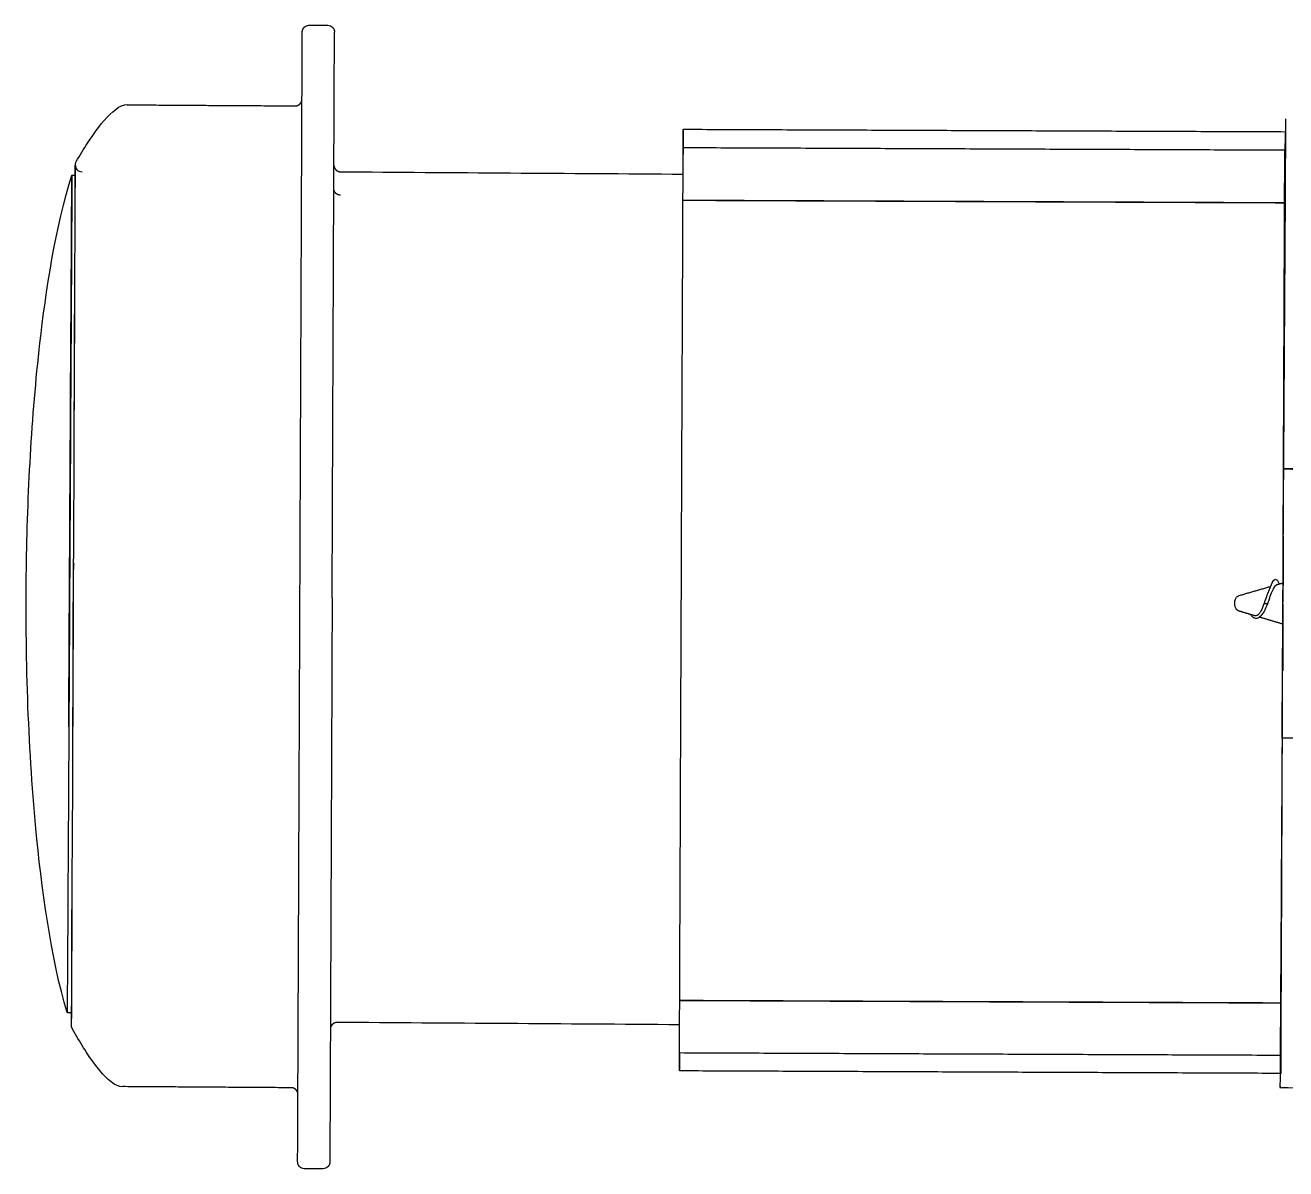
# Model space of a CAD drawing. Header units: millimetres. Extents: x 181 to 381, y 0 to 208.
# Drawn here: x 288.01 to 308.13, y 60.61 to 78.87 of the extents above; entities that cross this region are included whole.
import ezdxf

# ---------------------------------------------------------------- set-up
doc = ezdxf.new("R2010")
doc.units = ezdxf.units.MM
doc.layers.add('Make2D$可见线$曲线', color=7, linetype='Continuous', true_color=0x000000)

msp = doc.modelspace()

# ---------------------------------------------------------------- linework, layer by layer
at = {"layer": 'Make2D$可见线$曲线', "color": 18, "lineweight": -3, "true_color": 0x000000}
for points, weights, knots in [([(292.393, 69.727), (292.408, 73.463), (292.419, 76.109), (292.43, 78.755), (292.43, 78.76)], [1, 0.853553390593, 0.853553390593, 0.853553390593, 1], [0, 0, 0, 7.460472, 7.460472, 14.897928, 14.897928, 14.897928]), ([(292.907, 69.725), (292.922, 73.461), (292.933, 76.107), (292.944, 78.753), (292.944, 78.758)], [1, 0.853553390593, 0.853553390593, 0.853553390593, 1], [0, 0, 0, 7.460472, 7.460472, 14.897928, 14.897928, 14.897928]), ([(308.09, 70.71), (308.09, 70.71), (308.09, 70.71), (308.09, 70.708), (308.085, 69.655)], [0.999361282675, 0.99968029236, 1, 0.711096293792, 0.992129657475], [-1.572511, -1.572511, -1.572511, -1.570796, -1.570796, -0.021396, -0.021396, -0.021396]), ([(292.356, 60.722), (292.356, 60.722), (292.367, 63.354), (292.378, 65.991), (292.393, 69.727)], [0.999357972016, 0.853553390593, 0.853553390593, 0.853553390593, 1], [0, 0, 0, 7.421064, 7.421064, 14.881465, 14.881465, 14.881465]), ([(292.907, 69.725), (292.892, 65.989), (292.881, 63.352), (292.87, 60.72), (292.87, 60.72)], [1, 0.853553390593, 0.853553390593, 0.853553390593, 0.999357972016], [0, 0, 0, 7.460401, 7.460401, 14.881465, 14.881465, 14.881465]), ([(307.81, 69.637), (307.811, 69.637), (307.816, 69.637), (307.82, 69.637), (307.822, 69.637)], [1, 0.831469612299, 1, 0.831469612299, 1], [0, 0, 0, 0.02672715, 0.02672715, 0.05345429, 0.05345429, 0.05345429]), ([(308.072, 67.489), (308.072, 67.489), (308.076, 68.116), (308.08, 68.744), (308.085, 69.633)], [0.999690990621, 0.924033309555, 1, 0.923878489986, 1], [0.003195, 0.003195, 0.003195, 1.57081, 1.57081, 3.14162, 3.14162, 3.14162]), ([(308.085, 69.633), (308.081, 68.561), (308.081, 68.563), (308.081, 68.563), (308.081, 68.64)], [0.999193132813, 0.707510772009, 1, 0.926161435959, 0.889552368468], [-6.281019, -6.281019, -6.281019, -4.712389, -4.712389, -4.31639, -4.31639, -4.31639])]:
    msp.add_rational_spline(points, weights, degree=2, knots=knots, dxfattribs=at)
for points, degree, knots in [([(292.43, 78.761), (292.43, 78.763), (292.43, 78.765), (292.43, 78.767), (292.43, 78.769), (292.431, 78.771), (292.431, 78.773), (292.431, 78.776), (292.432, 78.778), (292.432, 78.78), (292.432, 78.782), (292.433, 78.784), (292.433, 78.787), (292.434, 78.789), (292.435, 78.791), (292.435, 78.793), (292.436, 78.796), (292.437, 78.798), (292.438, 78.8), (292.439, 78.802), (292.44, 78.804), (292.441, 78.807), (292.442, 78.809), (292.443, 78.811), (292.444, 78.813), (292.445, 78.815), (292.446, 78.817), (292.448, 78.819), (292.449, 78.821), (292.451, 78.823), (292.452, 78.825), (292.453, 78.827), (292.455, 78.829), (292.457, 78.831), (292.458, 78.833), (292.46, 78.834), (292.462, 78.836), (292.482, 78.856), (292.509, 78.868), (292.537, 78.867)], 3, [0, 0, 0, 0, 1, 1, 1, 2, 2, 2, 3, 3, 3, 4, 4, 4, 5, 5, 5, 6, 6, 6, 7, 7, 7, 8, 8, 8, 9, 9, 9, 10, 10, 10, 11, 11, 11, 12, 12, 12, 12.086096, 12.086096, 12.086096, 12.086096]), ([(292.838, 78.866), (292.866, 78.866), (292.893, 78.855), (292.913, 78.834), (292.915, 78.833), (292.916, 78.831), (292.918, 78.829), (292.92, 78.827), (292.921, 78.825), (292.923, 78.823), (292.924, 78.821), (292.925, 78.819), (292.927, 78.817), (292.928, 78.815), (292.929, 78.813), (292.931, 78.811), (292.932, 78.809), (292.933, 78.807), (292.934, 78.805), (292.935, 78.802), (292.936, 78.8), (292.937, 78.798), (292.937, 78.796), (292.938, 78.793), (292.939, 78.791), (292.94, 78.789), (292.94, 78.787), (292.941, 78.785), (292.941, 78.782), (292.942, 78.78), (292.942, 78.778), (292.943, 78.776), (292.943, 78.774), (292.943, 78.771), (292.943, 78.769), (292.944, 78.767), (292.944, 78.765), (292.944, 78.763), (292.944, 78.761), (292.944, 78.758)], 3, [0, 0, 0, 0, 0.086099, 0.086099, 0.086099, 1.086099, 1.086099, 1.086099, 2.086099, 2.086099, 2.086099, 3.086099, 3.086099, 3.086099, 4.086099, 4.086099, 4.086099, 5.086099, 5.086099, 5.086099, 6.086099, 6.086099, 6.086099, 7.086099, 7.086099, 7.086099, 8.086099, 8.086099, 8.086099, 9.086099, 9.086099, 9.086099, 10.086099, 10.086099, 10.086099, 11.086099, 11.086099, 11.086099, 12.086099, 12.086099, 12.086099, 12.086099]), ([(288.822, 76.69), (288.881, 76.792), (288.942, 76.892), (289.089, 77.118), (289.405, 77.603), (289.635, 77.602)], 3, [0.730784, 0.730784, 0.730784, 0.730784, 1.199434, 1.199434, 1.859005, 1.859005, 1.859005, 1.859005]), ([(292.318, 77.58), (292.325, 77.58), (292.331, 77.581), (292.338, 77.582), (292.344, 77.583), (292.351, 77.585), (292.358, 77.587), (292.364, 77.59), (292.371, 77.593), (292.377, 77.597), (292.383, 77.601), (292.388, 77.606), (292.394, 77.611), (292.399, 77.616), (292.404, 77.622), (292.408, 77.628), (292.412, 77.634), (292.415, 77.641), (292.418, 77.647), (292.42, 77.654), (292.422, 77.661), (292.424, 77.667), (292.425, 77.674), (292.425, 77.674), (292.425, 77.675)], 2, [0, 0, 0, 1, 1, 2, 2, 3, 3, 4, 4, 5, 5, 6, 6, 7, 7, 8, 8, 9, 9, 10, 10, 11, 11, 11.053904, 11.053904, 11.053904]), ([(308.099, 71.787), (308.11, 73.577), (308.121, 75.366), (308.132, 77.156), (308.132, 77.227), (308.132, 77.299), (308.133, 77.371)], 3, [8.999969, 8.999969, 8.999969, 8.999969, 13.999949, 13.999949, 13.999949, 14.199949, 14.199949, 14.199949, 14.199949]), ([(308.115, 76.8), (308.127, 77.028), (308.127, 77.15), (308.129, 77.166), (308.129, 77.167), (308.129, 77.168), (308.129, 77.168)], 3, [54.037371, 54.037371, 54.037371, 54.037371, 55.076341, 55.076341, 55.076341, 55.154944, 55.154944, 55.154944, 55.154944]), ([(288.776, 69.756), (288.788, 71.03), (288.789, 72.305), (288.793, 73.389), (288.796, 74.47), (288.804, 75.363), (288.806, 75.928), (288.807, 76.224), (288.806, 76.429), (288.806, 76.54), (288.806, 76.568), (288.807, 76.59), (288.807, 76.617), (288.807, 76.625), (288.807, 76.634), (288.807, 76.636), (288.808, 76.642), (288.807, 76.645), (288.812, 76.666), (288.815, 76.678), (288.822, 76.69)], 3, [0, 0, 0, 0, 3.872638, 3.872638, 3.872638, 7.73534, 7.73534, 7.73534, 9.742698, 9.742698, 9.742698, 10.277437, 10.277437, 10.64143, 10.64143, 10.796006, 10.796006, 10.857852, 10.857852, 10.893966, 10.893966, 10.893966, 10.893966]), ([(288.752, 76.474), (288.753, 76.471), (288.743, 74.727), (288.72, 70.517), (288.71, 68.793), (288.686, 64.472), (288.677, 63.105), (288.677, 63.105)], 3, [12.233324, 12.233324, 12.233324, 12.233324, 19.678115, 19.678115, 24.072632, 24.072632, 32.013418, 32.013418, 32.013418, 32.013418]), ([(288.702, 67.666), (288.71, 69.188), (288.719, 70.831), (288.742, 74.837), (288.752, 76.472), (288.752, 76.474)], 3, [40.435415, 40.435415, 40.435415, 40.435415, 44.968733, 44.968733, 52.659216, 52.659216, 52.659216, 52.659216]), ([(288.806, 76.047), (288.808, 76.316), (288.809, 76.498), (288.808, 76.58), (288.808, 76.601), (288.808, 76.616), (288.808, 76.625), (288.808, 76.628), (288.808, 76.628)], 3, [2.05524, 2.05524, 2.05524, 2.05524, 4.061563, 4.061563, 4.061563, 4.658794, 4.658794, 4.758901, 4.758901, 4.758901, 4.758901]), ([(288.808, 76.628), (288.808, 76.628), (288.808, 76.626), (288.809, 76.616), (288.81, 76.611), (288.817, 76.588), (288.824, 76.575), (288.853, 76.542), (288.882, 76.528), (288.914, 76.528)], 3, [4.7589007, 4.7589007, 4.7589007, 4.7589007, 4.8350243, 4.8350243, 4.8855173, 4.8855173, 4.9335022, 4.9335022, 5.0421387, 5.0421387, 5.0421387, 5.0421387]), ([(292.936, 76.623), (292.937, 76.616), (292.938, 76.61), (292.94, 76.603), (292.943, 76.596), (292.946, 76.59), (292.949, 76.583), (292.953, 76.577), (292.957, 76.571), (292.961, 76.566), (292.966, 76.56), (292.972, 76.555), (292.977, 76.55), (292.983, 76.546), (292.989, 76.542), (292.996, 76.539), (293.002, 76.536), (293.009, 76.534), (293.015, 76.532), (293.022, 76.53), (293.028, 76.529), (293.035, 76.529), (293.041, 76.528)], 2, [1, 1, 1, 2, 2, 3, 3, 4, 4, 5, 5, 6, 6, 7, 7, 8, 8, 9, 9, 10, 10, 11, 11, 12, 12, 12]), ([(288.177, 66.045), (288.05, 67.395), (288.007, 68.848), (288.026, 70.193), (288.043, 71.371), (288.109, 72.626), (288.333, 74.593), (288.493, 75.673), (288.751, 76.468)], 3, [0, 0, 0, 0, 4.154485, 4.154485, 4.154485, 7.921934, 7.921934, 10.497251, 10.497251, 10.497251, 10.497251]), ([(307.858, 69.836), (307.846, 69.81), (307.834, 69.778), (307.809, 69.71), (307.797, 69.673), (307.784, 69.637)], 3, [-0.5708999, -0.5708999, -0.5708999, -0.5708999, -0.28545, -0.28545, 0, 0, 0, 0]), ([(307.842, 69.637), (307.871, 69.715), (307.898, 69.795), (307.937, 69.879), (307.95, 69.902), (307.972, 69.928), (307.981, 69.935), (307.99, 69.938)], 3, [-2.478561, -2.478561, -2.478561, -2.478561, -1.858921, -1.858921, -1.5491, -1.5491, -1.316922, -1.316922, -1.316922, -1.316922]), ([(307.901, 69.939), (307.919, 69.982), (307.936, 70.012), (307.956, 70.021), (307.97, 70.027), (307.985, 70.021), (307.998, 70.004), (308.006, 69.993), (308.014, 69.978), (308.022, 69.96)], 3, [0.0004516, 0.0004516, 0.0004516, 0.0004516, 0.2183673, 0.2183673, 0.2183673, 0.3788971, 0.3788971, 0.3788971, 0.4831579, 0.4831579, 0.4831579, 0.4831579]), ([(307.319, 69.661), (307.319, 69.661), (307.319, 69.671), (307.32, 69.677), (307.32, 69.681), (307.322, 69.692), (307.324, 69.699), (307.327, 69.707), (307.333, 69.72), (307.34, 69.733), (307.351, 69.743), (307.36, 69.752), (307.372, 69.759), (307.385, 69.763)], 3, [0, 0, 0, 0, 0.0064789, 0.0064789, 0.0196882, 0.0196882, 0.0461485, 0.0461485, 0.0461485, 0.089951, 0.089951, 0.089951, 0.130074, 0.130074, 0.130074, 0.130074]), ([(307.783, 69.633), (307.779, 69.623), (307.775, 69.612), (307.771, 69.602), (307.768, 69.593), (307.764, 69.583), (307.76, 69.573), (307.755, 69.562), (307.751, 69.551), (307.746, 69.54), (307.741, 69.53), (307.736, 69.52), (307.731, 69.511), (307.725, 69.502), (307.72, 69.493), (307.715, 69.486), (307.71, 69.478), (307.704, 69.472), (307.698, 69.466), (307.693, 69.46), (307.687, 69.455), (307.681, 69.451), (307.676, 69.447), (307.67, 69.444), (307.664, 69.443), (307.657, 69.441), (307.651, 69.44), (307.645, 69.44), (307.639, 69.44), (307.632, 69.441), (307.626, 69.443)], 3, [0, 0, 0, 0, 0.0813107, 0.0813107, 0.0813107, 0.1613866, 0.1613866, 0.1613866, 0.2596878, 0.2596878, 0.2596878, 0.3579899, 0.3579899, 0.3579899, 0.456297, 0.456297, 0.456297, 0.5546022, 0.5546022, 0.5546022, 0.6529023, 0.6529023, 0.6529023, 0.7512041, 0.7512041, 0.7512041, 0.8495156, 0.8495156, 0.8495156, 0.94309, 0.94309, 0.94309, 0.94309]), ([(307.736, 69.441), (307.753, 69.455), (307.769, 69.477), (307.804, 69.542), (307.824, 69.588), (307.842, 69.637)], 3, [-0.6901806, -0.6901806, -0.6901806, -0.6901806, -0.390706, -0.390706, 0, 0, 0, 0]), ([(307.384, 69.515), (307.371, 69.519), (307.359, 69.527), (307.35, 69.536), (307.34, 69.546), (307.332, 69.559), (307.327, 69.572), (307.324, 69.579), (307.322, 69.587), (307.32, 69.6), (307.319, 69.611), (307.319, 69.617)], 3, [0.1688669, 0.1688669, 0.1688669, 0.1688669, 0.2092601, 0.2092601, 0.2092601, 0.2530866, 0.2530866, 0.2530866, 0.2789768, 0.2789768, 0.2988504, 0.2988504, 0.2988504, 0.2988504]), ([(307.702, 69.414), (307.697, 69.41), (307.691, 69.406), (307.686, 69.403), (307.678, 69.4), (307.67, 69.397), (307.662, 69.397), (307.654, 69.396), (307.646, 69.397), (307.639, 69.4), (307.631, 69.402), (307.624, 69.406), (307.616, 69.412), (307.61, 69.417), (307.603, 69.423), (307.596, 69.43), (307.589, 69.436), (307.583, 69.444), (307.576, 69.452), (307.574, 69.455), (307.572, 69.457), (307.57, 69.46)], 3, [0, 0, 0, 0, 0.0371112, 0.0371112, 0.0371112, 0.0882735, 0.0882735, 0.0882735, 0.1374591, 0.1374591, 0.1374591, 0.1835022, 0.1835022, 0.1835022, 0.2263275, 0.2263275, 0.2263275, 0.2660694, 0.2660694, 0.2660694, 0.2778784, 0.2778784, 0.2778784, 0.2778784]), ([(288.747, 62.902), (288.747, 62.902), (288.747, 62.903), (288.747, 62.91), (288.748, 62.926), (288.748, 62.948), (288.749, 63.029), (288.751, 63.213), (288.751, 63.487), (288.752, 63.761), (288.752, 64.127), (288.753, 64.57), (288.756, 65.212), (288.764, 66.015), (288.767, 66.905), (288.77, 67.65), (288.77, 68.455), (288.774, 69.272)], 3, [0.240263, 0.240263, 0.240263, 0.240263, 0.360361, 0.360361, 0.952483, 0.952483, 0.952483, 2.981695, 2.981695, 2.981695, 5.012739, 5.012739, 5.012739, 7.970481, 7.970481, 7.970481, 10.438751, 10.438751, 10.438751, 10.438751]), ([(308.072, 67.488), (308.061, 65.7), (308.05, 63.912), (308.039, 62.124), (308.039, 62.052), (308.038, 61.981), (308.038, 61.909)], 3, [17.403717, 17.403717, 17.403717, 17.403717, 22.400002, 22.400002, 22.400002, 22.600002, 22.600002, 22.600002, 22.600002]), ([(288.761, 62.844), (288.754, 62.857), (288.749, 62.875), (288.747, 62.892), (288.747, 62.893), (288.747, 62.895), (288.747, 62.904), (288.747, 62.908), (288.747, 62.914), (288.747, 62.938), (288.747, 62.962), (288.748, 63.07), (288.748, 63.193), (288.75, 63.36), (288.752, 63.763), (288.757, 64.422), (288.758, 65.272)], 3, [0, 0, 0, 0, 0.050735, 0.050735, 0.099097, 0.099097, 0.114444, 0.114444, 0.42179, 0.42179, 1.032657, 1.032657, 2.559901, 2.559901, 2.559901, 5.940392, 5.940392, 5.940392, 5.940392]), ([(289.563, 61.919), (289.332, 61.921), (289.024, 62.41), (288.879, 62.639), (288.819, 62.741), (288.76, 62.844)], 3, [0, 0, 0, 0, 0.660809, 0.660809, 1.132367, 1.132367, 1.132367, 1.132367]), ([(292.986, 62.949), (292.98, 62.948), (292.974, 62.948), (292.967, 62.947), (292.96, 62.945), (292.954, 62.943), (292.947, 62.941), (292.941, 62.938), (292.934, 62.935), (292.928, 62.931), (292.922, 62.927), (292.916, 62.922), (292.911, 62.917), (292.906, 62.912), (292.901, 62.906), (292.897, 62.9), (292.893, 62.894), (292.89, 62.888), (292.887, 62.881), (292.884, 62.874), (292.882, 62.868), (292.881, 62.861), (292.88, 62.855)], 2, [0, 0, 0, 1, 1, 2, 2, 3, 3, 4, 4, 5, 5, 6, 6, 7, 7, 8, 8, 9, 9, 10, 10, 11, 11, 11]), ([(292.36, 61.811), (292.359, 61.818), (292.358, 61.825), (292.356, 61.831), (292.354, 61.838), (292.351, 61.845), (292.347, 61.851), (292.344, 61.857), (292.34, 61.863), (292.335, 61.869), (292.33, 61.875), (292.324, 61.879), (292.319, 61.884), (292.313, 61.888), (292.307, 61.892), (292.3, 61.895), (292.294, 61.899), (292.287, 61.901), (292.281, 61.903), (292.274, 61.904), (292.268, 61.906), (292.261, 61.906), (292.255, 61.906)], 2, [1, 1, 1, 2, 2, 3, 3, 4, 4, 5, 5, 6, 6, 7, 7, 8, 8, 9, 9, 10, 10, 11, 11, 12, 12, 12]), ([(308.038, 61.924), (308.043, 61.922), (308.048, 61.921), (308.054, 61.921), (308.048, 61.919), (308.043, 61.918), (308.038, 61.918)], 3, [21.065678, 21.065678, 21.065678, 21.065678, 22.952806, 22.952806, 22.952806, 24.840594, 24.840594, 24.840594, 24.840594]), ([(292.463, 60.614), (292.434, 60.614), (292.407, 60.626), (292.387, 60.646), (292.386, 60.648), (292.384, 60.649), (292.382, 60.651), (292.381, 60.653), (292.379, 60.655), (292.378, 60.657), (292.376, 60.659), (292.375, 60.661), (292.374, 60.663), (292.372, 60.665), (292.371, 60.667), (292.37, 60.669), (292.369, 60.671), (292.368, 60.674), (292.367, 60.676), (292.366, 60.678), (292.365, 60.68), (292.364, 60.682), (292.363, 60.684), (292.362, 60.687), (292.361, 60.689), (292.361, 60.691), (292.36, 60.693), (292.36, 60.696), (292.359, 60.698), (292.359, 60.7), (292.358, 60.702), (292.358, 60.704), (292.358, 60.707), (292.357, 60.709), (292.357, 60.711), (292.357, 60.713), (292.357, 60.715), (292.357, 60.718), (292.357, 60.72), (292.356, 60.722)], 3, [0, 0, 0, 0, 0.086099, 0.086099, 0.086099, 1.086099, 1.086099, 1.086099, 2.086099, 2.086099, 2.086099, 3.086099, 3.086099, 3.086099, 4.086099, 4.086099, 4.086099, 5.086099, 5.086099, 5.086099, 6.086099, 6.086099, 6.086099, 7.086099, 7.086099, 7.086099, 8.086099, 8.086099, 8.086099, 9.086099, 9.086099, 9.086099, 10.086099, 10.086099, 10.086099, 11.086099, 11.086099, 11.086099, 12.086099, 12.086099, 12.086099, 12.086099]), ([(292.87, 60.72), (292.87, 60.718), (292.87, 60.715), (292.87, 60.713), (292.87, 60.711), (292.87, 60.709), (292.869, 60.707), (292.869, 60.705), (292.869, 60.702), (292.868, 60.7), (292.868, 60.698), (292.867, 60.696), (292.867, 60.694), (292.866, 60.691), (292.866, 60.689), (292.865, 60.687), (292.864, 60.685), (292.863, 60.682), (292.863, 60.68), (292.862, 60.678), (292.861, 60.676), (292.86, 60.674), (292.859, 60.672), (292.858, 60.669), (292.856, 60.667), (292.855, 60.665), (292.854, 60.663), (292.853, 60.661), (292.851, 60.659), (292.85, 60.657), (292.848, 60.655), (292.847, 60.653), (292.845, 60.651), (292.844, 60.649), (292.842, 60.648), (292.84, 60.646), (292.839, 60.644), (292.819, 60.624), (292.791, 60.613), (292.763, 60.613)], 3, [0, 0, 0, 0, 1, 1, 1, 2, 2, 2, 3, 3, 3, 4, 4, 4, 5, 5, 5, 6, 6, 6, 7, 7, 7, 8, 8, 8, 9, 9, 9, 10, 10, 10, 11, 11, 11, 12, 12, 12, 12.086096, 12.086096, 12.086096, 12.086096])]:
    msp.add_open_spline(points, degree=degree, knots=knots, dxfattribs=at)
for points, degree in [([(292.537, 78.867), (292.687, 78.867), (292.838, 78.866)], 2), ([(289.635, 77.597), (290.977, 77.588), (292.318, 77.58)], 2), ([(298.512, 77.207), (303.321, 77.187), (308.129, 77.168)], 2), ([(298.511, 76.915), (303.313, 76.896), (308.115, 76.876)], 2), ([(288.752, 76.474), (288.781, 76.474), (288.809, 76.473)], 2), ([(293.041, 76.528), (294.838, 76.516), (296.661, 76.503), (298.509, 76.491)], 3), ([(298.508, 76.074), (303.31, 76.054), (308.112, 76.034)], 2), ([(308.111, 76.031), (303.309, 76.051), (298.508, 76.071)], 2), ([(288.789, 72.047), (288.793, 73.089), (288.798, 74.044), (288.8, 74.796)], 3), ([(308.098, 71.784), (308.098, 71.786), (308.099, 71.787)], 2), ([(308.098, 71.784), (310.221, 71.771), (312.343, 71.757)], 2), ([(312.343, 71.761), (310.221, 71.774), (308.099, 71.787)], 2), ([(288.769, 67.409), (288.773, 68.319), (288.777, 69.297), (288.781, 70.262)], 3), ([(307.385, 69.763), (307.637, 69.836), (307.889, 69.909)], 2), ([(307.858, 69.837), (307.873, 69.87), (307.887, 69.905), (307.901, 69.939)], 3), ([(307.99, 69.938), (308.039, 69.952), (308.088, 69.966)], 2), ([(288.774, 69.272), (288.774, 69.433), (288.775, 69.595), (288.776, 69.756)], 3), ([(307.785, 69.637), (307.784, 69.636), (307.783, 69.634), (307.783, 69.633)], 3), ([(307.783, 69.633), (307.783, 69.634), (307.784, 69.636), (307.784, 69.637)], 3), ([(307.784, 69.637), (307.797, 69.637), (307.81, 69.637)], 2), ([(307.822, 69.637), (307.832, 69.637), (307.842, 69.637)], 2), ([(307.626, 69.443), (307.505, 69.479), (307.384, 69.515)], 2), ([(307.736, 69.441), (307.725, 69.432), (307.713, 69.423), (307.702, 69.414)], 3), ([(308.084, 69.306), (307.896, 69.363), (307.708, 69.419)], 2), ([(288.704, 67.666), (288.703, 67.666), (288.702, 67.666)], 2), ([(312.326, 67.462), (310.199, 67.476), (308.072, 67.489)], 2), ([(288.677, 63.106), (288.416, 63.967), (288.262, 65.139), (288.177, 66.045)], 3), ([(298.455, 63.301), (303.251, 63.281), (308.046, 63.261)], 2), ([(308.059, 63.258), (303.257, 63.278), (298.455, 63.298)], 2), ([(288.75, 63.104), (288.713, 63.104), (288.677, 63.105)], 2), ([(298.454, 62.912), (296.606, 62.924), (294.783, 62.937), (292.986, 62.949)], 3), ([(308.041, 62.422), (303.246, 62.441), (298.452, 62.461)], 2), ([(308.056, 62.5), (308.049, 62.5), (308.041, 62.5)], 2), ([(308.056, 62.503), (308.049, 62.503), (308.042, 62.503)], 2), ([(308.055, 62.135), (303.253, 62.155), (298.451, 62.175)], 2), ([(292.255, 61.906), (290.909, 61.915), (289.563, 61.924)], 2), ([(308.038, 61.909), (309.459, 61.9), (310.881, 61.891), (312.303, 61.883)], 3), ([(292.763, 60.613), (292.613, 60.613), (292.463, 60.614)], 2)]:
    msp.add_open_spline(points, degree=degree, dxfattribs=at)
for points, weights, degree in [([(298.511, 76.915), (298.512, 77.207), (298.512, 77.207)], [0.94485465079, 0.859452831602, 0.859663378364], 2), ([(298.512, 77.207), (298.512, 77.207), (298.511, 76.915)], [0.859663378364, 0.859874028309, 0.94578097692], 2), ([(298.508, 76.17), (298.511, 76.915), (298.511, 76.915)], [0.969903903969, 0.810659651093, 0.881445260881], 2), ([(298.511, 76.915), (298.511, 76.915), (298.511, 76.805)], [0.881445260881, 0.908666070038, 0.969903903969], 2), ([(308.112, 76.131), (308.114, 76.597), (308.115, 76.876), (308.115, 76.876)], [1, 0.890542934392, 0.860141763469, 0.908796487233], 3), ([(308.115, 76.876), (308.115, 76.879), (308.115, 76.881), (308.115, 76.881)], [0.922108658922, 0.91696651022, 0.912378764766, 0.908345422559], 3), ([(293.04, 76.155), (292.933, 76.156), (292.934, 76.257)], [1, 0.70804298757, 1], 2), ([(298.503, 74.867), (298.508, 76.074), (298.508, 76.074)], [0.969903903969, 0.759372909571, 0.950899971174], 2), ([(298.508, 76.074), (298.508, 76.09), (298.508, 76.17)], [0.953065870366, 0.892487570226, 1], 2), ([(298.508, 76.074), (298.508, 76.074), (298.508, 76.071)], [0.950899971174, 0.959952811561, 0.969903903969], 2), ([(308.112, 76.034), (308.112, 76.045), (308.112, 76.079), (308.112, 76.131)], [0.953065870368, 0.91268033694, 0.928325046818, 1], 3), ([(308.107, 74.827), (308.11, 75.564), (308.112, 76.034), (308.112, 76.034)], [1, 0.85529082243, 0.848759614298, 0.980406375604], 3), ([(298.502, 74.713), (298.502, 74.745), (298.503, 74.867)], [1, 0.862468054465, 1], 2), ([(298.495, 73.057), (298.501, 74.377), (298.502, 74.713)], [0.969903903969, 0.749421817162, 0.969903903969], 2), ([(308.099, 73.017), (308.103, 73.819), (308.105, 74.47), (308.106, 74.673)], [1, 0.848450906044, 0.848450906044, 1], 3), ([(308.106, 74.673), (308.106, 74.693), (308.106, 74.75), (308.107, 74.827)], [1, 0.90831203631, 0.90831203631, 1], 3), ([(298.494, 72.863), (298.495, 72.931), (298.495, 73.057)], [1, 0.862468054464, 1], 2), ([(298.486, 70.917), (298.491, 72.148), (298.494, 72.863)], [0.969903903969, 0.749421817163, 0.969903903969], 2), ([(308.098, 72.823), (308.099, 72.866), (308.099, 72.937), (308.099, 73.017)], [1, 0.908312036309, 0.908312036309, 1], 3), ([(308.09, 70.878), (308.094, 71.625), (308.097, 72.389), (308.098, 72.823)], [1, 0.848450906044, 0.848450906044, 1], 3), ([(308.085, 69.633), (308.098, 71.78), (308.098, 71.784)], [1, 0.707115128497, 1], 2), ([(298.486, 70.702), (298.486, 70.8), (298.486, 70.917)], [1, 0.862468054463, 1], 2), ([(308.09, 70.71), (308.09, 70.764), (308.09, 70.823), (308.09, 70.878)], [0.948400511865, 0.914050876294, 0.931250705672, 1], 3), ([(298.477, 68.658), (298.481, 69.679), (298.486, 70.702)], [0.969903903969, 0.749421817162, 0.969903903969], 2), ([(288.795, 70.266), (288.781, 70.264), (288.781, 70.262)], [1, 0.865536918524, 0.803299486174], 2), ([(307.319, 69.639), (307.319, 69.661), (307.319, 69.661)], [1, 0.707106781187, 1], 2), ([(307.319, 69.617), (307.319, 69.617), (307.319, 69.639)], [0.999982340043, 0.707115611431, 1], 2), ([(298.476, 68.443), (298.477, 68.56), (298.477, 68.658)], [1, 0.862468054463, 1], 2), ([(298.468, 66.499), (298.471, 67.21), (298.476, 68.443)], [0.969903903969, 0.749421817162, 0.969903903969], 2), ([(308.08, 68.403), (308.081, 68.455), (308.081, 68.511), (308.081, 68.563)], [1, 0.934695181769, 0.915903767397, 0.943625756886], 3), ([(308.072, 66.46), (308.074, 66.891), (308.077, 67.655), (308.08, 68.403)], [1, 0.848450906044, 0.848450906044, 1], 3), ([(298.468, 66.306), (298.468, 66.432), (298.468, 66.499)], [1, 0.862468054464, 1], 2), ([(308.072, 66.266), (308.072, 66.346), (308.072, 66.417), (308.072, 66.46)], [1, 0.908312036309, 0.908312036309, 1], 3), ([(298.461, 64.653), (298.462, 64.985), (298.468, 66.306)], [0.969903903969, 0.749421817162, 0.969903903969], 2), ([(308.065, 64.614), (308.066, 64.815), (308.068, 65.464), (308.072, 66.266)], [1, 0.848450906044, 0.848450906044, 1], 3), ([(298.46, 64.5), (298.461, 64.622), (298.461, 64.653)], [1, 0.862468054464, 1], 2), ([(308.064, 64.46), (308.065, 64.537), (308.065, 64.594), (308.065, 64.614)], [1, 0.908312036308, 0.908312036308, 1], 3), ([(298.455, 63.298), (298.455, 63.298), (298.46, 64.5)], [0.949941303471, 0.759901195871, 0.969903903969], 2), ([(308.059, 63.258), (308.059, 63.258), (308.064, 64.46)], [0.979417960464, 0.783480912656, 1], 2), ([(298.452, 62.461), (298.452, 62.461), (298.455, 63.202)], [0.881011972217, 0.811149477421, 0.969903903969], 2), ([(298.455, 63.301), (298.455, 63.298), (298.455, 63.298)], [0.969903903969, 0.959424525261, 0.949941303471], 2), ([(298.455, 63.202), (298.455, 63.281), (298.455, 63.298)], [1, 0.893896798943, 0.951506678955], 2), ([(308.059, 63.162), (308.059, 63.241), (308.059, 63.258)], [1, 0.894871605727, 0.950461933775], 2), ([(308.056, 62.422), (308.056, 62.422), (308.057, 62.699), (308.059, 63.162)], [0.908349753632, 0.86032953602, 0.890879618143, 1], 3), ([(298.451, 62.175), (298.451, 62.175), (298.452, 62.461)], [0.859663378364, 0.859871701939, 0.943893955015], 2), ([(298.452, 62.461), (298.451, 62.175), (298.451, 62.175)], [0.942984385007, 0.859455149841, 0.859663378364], 2), ([(308.055, 62.135), (308.055, 62.135), (308.055, 62.233), (308.056, 62.421)], [0.999707031397, 0.965590905775, 0.961585167141, 0.987689815494], 3)]:
    msp.add_rational_spline(points, weights, degree=degree, dxfattribs=at)

doc.saveas('drawing.dxf')
